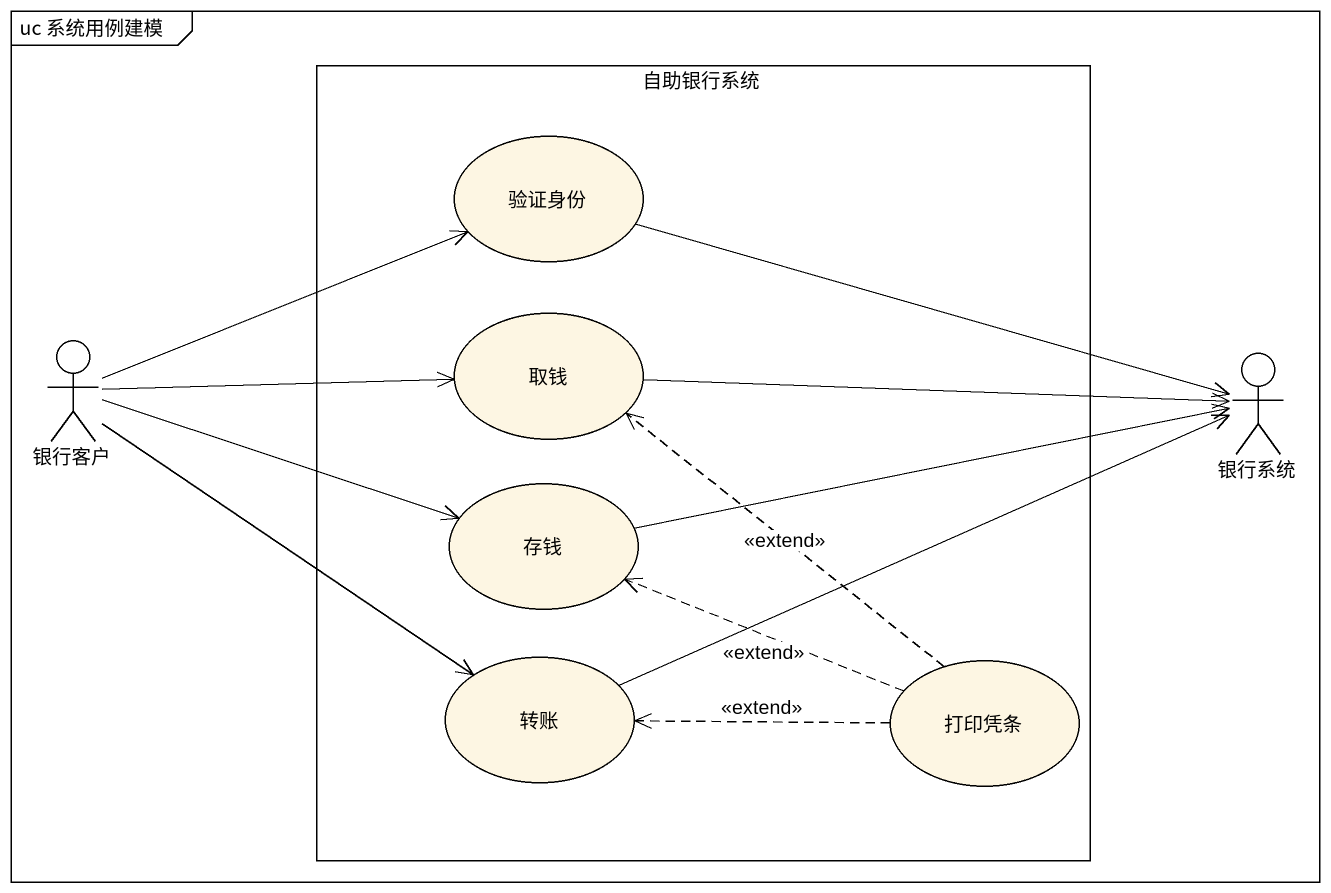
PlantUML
@startuml
mainframe uc 系统用例建模
rectangle 自助银行系统 {
  usecase 验证身份
  usecase 取钱
  usecase 存钱
  usecase 转账
  usecase 打印凭条
}
actor 银行客户
actor 银行系统
验证身份 -right-> 银行系统
银行客户 -right-> 验证身份
银行客户 -right-> 取钱
银行客户 -right-> 存钱
银行客户 --> 转账
银行系统 <-left- 取钱
存钱 -right-> 银行系统
转账 -right-> 银行系统
打印凭条 .up.> 取钱 : <<extend>>
打印凭条 .left.> 存钱 : <<extend>>
打印凭条 .left.> 转账 : <<extend>>
@enduml
